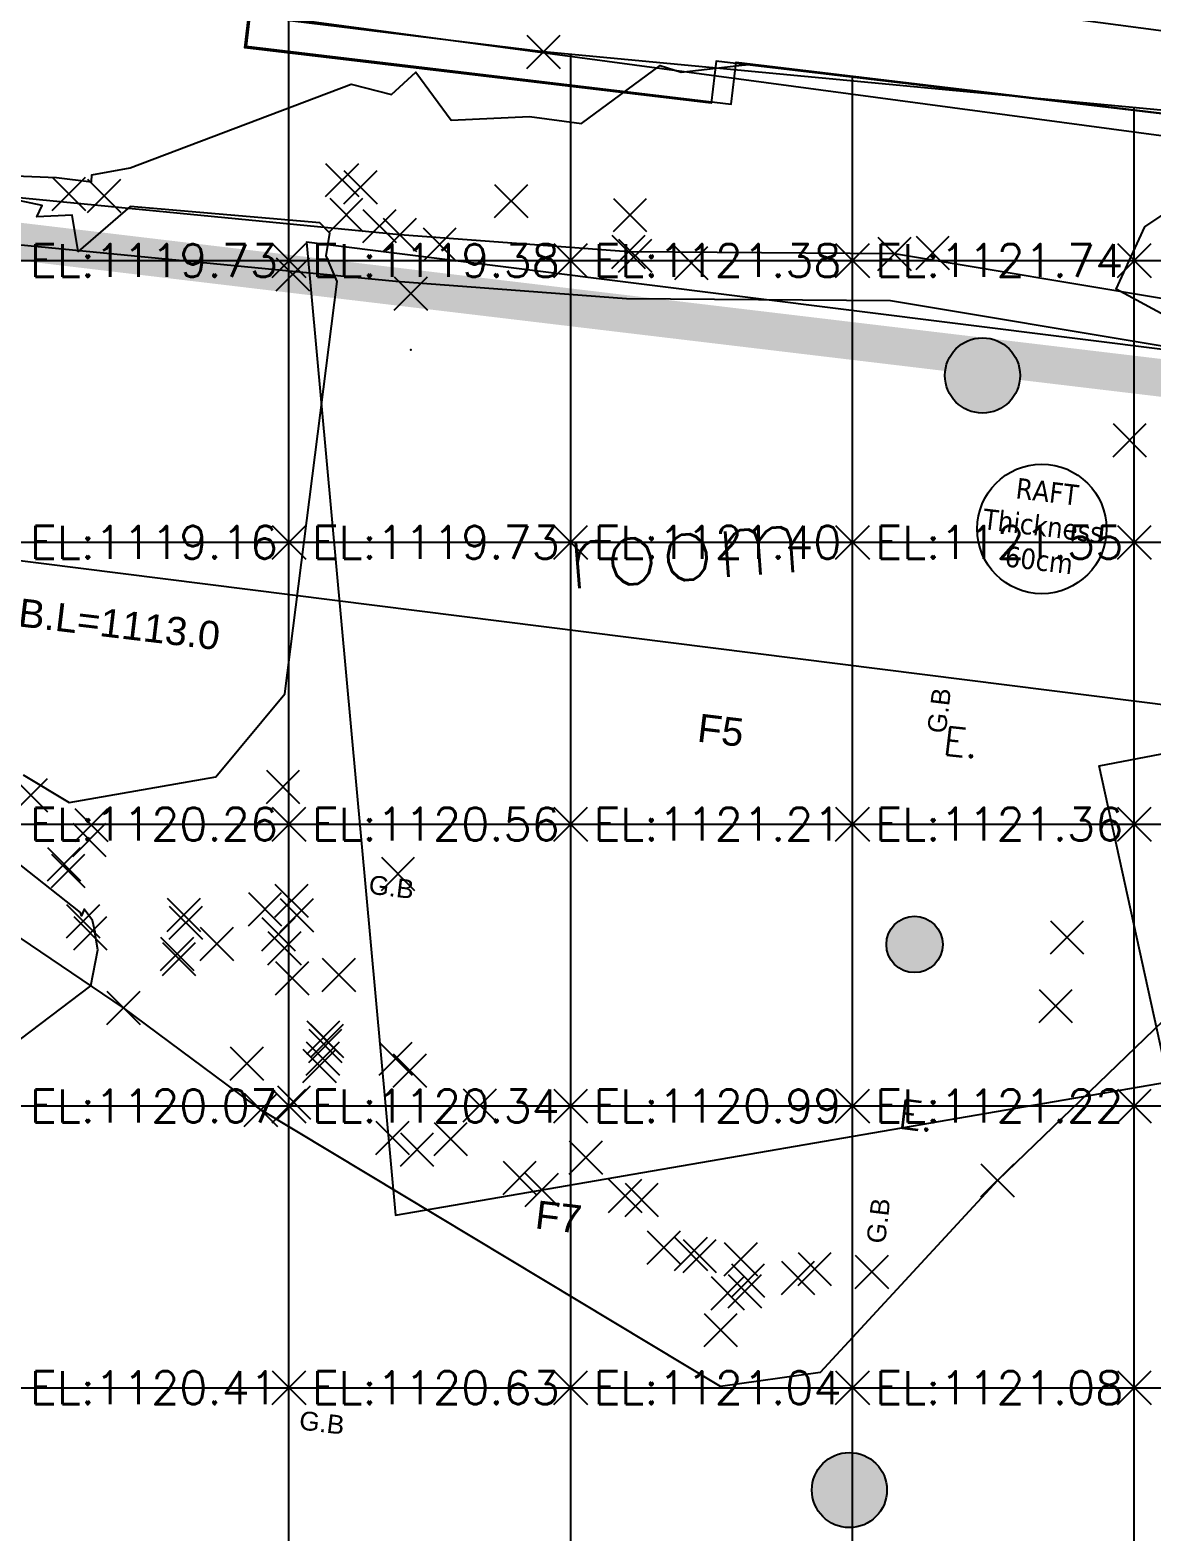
# Model space of a CAD drawing. Header units: metres. Extents: x -212 to 353974, y -37 to 356021.
# Drawn here: x 353779.41 to 353791.35, y 355965.51 to 355981.5 of the extents above; entities that cross this region are included whole.
import ezdxf
from ezdxf.enums import TextEntityAlignment as Align

# ---------------------------------------------------------------- set-up
doc = ezdxf.new("R2010")
doc.units = ezdxf.units.M
for name, color, linetype in [('$AUDIT_BAD_LAYER1', 7, 'Continuous'), ('C-TOPO-MAJR', 9, 'Continuous'), ('C-TOPO-MINR', 8, 'Continuous'), ('C-TOPO-TEXT', 7, 'Continuous'), ('S-S-BEARING WALL HATCH UNDER THE GROUND', 250, 'Continuous'), ('S-S-COLUMN', 60, 'Continuous'), ('S-S-COLUMN HATCH', 250, 'Continuous'), ('S-TAGS', 135, 'Continuous'), ('S-TEXT- BEAMS', 7, 'Continuous'), ('S-Text-Col.', 7, 'Continuous'), ('Survey.td2', 7, 'Continuous'), ('V-NODE', 1, 'Continuous')]:
    doc.layers.add(name, color=color, linetype=linetype)
doc.styles.add('ARIAL', font='arial.ttf')
doc.styles.get("Standard").update_dxf_attribs({"font": 'simplex.shx'})
doc.styles.add('Tohama', font='tahoma.ttf')
doc.dimstyles.get("Standard").update_dxf_attribs({"dimtxt": 0.18, "dimasz": 0.18, "dimexe": 0.18, "dimexo": 0.0625, "dimgap": 0.09, "dimtad": 0, "dimtih": 1, "dimtoh": 1, "dimdec": 4, "dimzin": 0, "dimdsep": 46, "dimtxsty": 'Standard', "dimcen": 0.09, "dimadec": 0, "dimazin": 0, "dimtfac": 1, "dimtdec": 4, "dimtofl": 0, "dimtmove": 0, "dimatfit": 3, "dimfxl": 1, "dimtolj": 1, "dimtzin": 0, "dimarcsym": 0})

# ---------------------------------------------------------------- blocks, each defined once
blk = doc.blocks.new('*U1')
at = {"color": 0, "linetype": 'ByBlock', "lineweight": -2, "transparency": 16777216}
for p, q in [((-0.707, -0.707), (0.707, 0.707)), ((-0.707, 0.707), (0.707, -0.707))]:
    blk.add_line(p, q, dxfattribs=at)
blk = doc.blocks.new('*U162', base_point=(353789.7088, 355969.2565, 1120.8953))
at = {"layer": 'V-NODE', "lineweight": -2, "xscale": 0.25, "yscale": 0.25, "zscale": 0.25}
blk.add_blockref('*U1', (353789.7088, 355969.2565, 1120.8953), dxfattribs=at)
blk = doc.blocks.new('*U163', base_point=(353787.7622, 355968.3129, 1120.9529))
at = {"layer": 'V-NODE', "lineweight": -2, "xscale": 0.25, "yscale": 0.25, "zscale": 0.25}
blk.add_blockref('*U1', (353787.7622, 355968.3129, 1120.9529), dxfattribs=at)
blk = doc.blocks.new('*U164', base_point=(353786.8359, 355968.0559, 1120.9242))
at = {"layer": 'V-NODE', "lineweight": -2, "xscale": 0.25, "yscale": 0.25, "zscale": 0.25}
blk.add_blockref('*U1', (353786.8359, 355968.0559, 1120.9242), dxfattribs=at)
blk = doc.blocks.new('*U165', base_point=(353786.4466, 355968.4742, 1120.8117))
at = {"layer": 'V-NODE', "lineweight": -2, "xscale": 0.25, "yscale": 0.25, "zscale": 0.25}
blk.add_blockref('*U1', (353786.4466, 355968.4742, 1120.8117), dxfattribs=at)
blk = doc.blocks.new('*U166', base_point=(353784.8588, 355969.1563, 1120.6909))
at = {"layer": 'V-NODE', "lineweight": -2, "xscale": 0.25, "yscale": 0.25, "zscale": 0.25}
blk.add_blockref('*U1', (353784.8588, 355969.1563, 1120.6909), dxfattribs=at)
blk = doc.blocks.new('*U167', base_point=(353783.5295, 355969.5848, 1120.4859))
at = {"layer": 'V-NODE', "lineweight": -2, "xscale": 0.25, "yscale": 0.25, "zscale": 0.25}
blk.add_blockref('*U1', (353783.5295, 355969.5848, 1120.4859), dxfattribs=at)
blk = doc.blocks.new('*U168', base_point=(353781.8668, 355970.0086, 1120.3134))
at = {"layer": 'V-NODE', "lineweight": -2, "xscale": 0.25, "yscale": 0.25, "zscale": 0.25}
blk.add_blockref('*U1', (353781.8668, 355970.0086, 1120.3134), dxfattribs=at)
blk = doc.blocks.new('*U301', base_point=(353791.1165, 355977.1362, 1121.5201))
at = {"layer": 'V-NODE', "lineweight": -2, "xscale": 0.25, "yscale": 0.25, "zscale": 0.25}
blk.add_blockref('*U1', (353791.1165, 355977.1362, 1121.5201), dxfattribs=at)
blk = doc.blocks.new('*U302', base_point=(353783.4631, 355978.6974, 1121.3623))
at = {"layer": 'V-NODE', "lineweight": -2, "xscale": 0.25, "yscale": 0.25, "zscale": 0.25}
blk.add_blockref('*U1', (353783.4631, 355978.6974, 1121.3623), dxfattribs=at)
blk = doc.blocks.new('*U303', base_point=(353783.4532, 355970.4271, 1120.8051))
at = {"layer": 'V-NODE', "lineweight": -2, "xscale": 0.25, "yscale": 0.25, "zscale": 0.25}
blk.add_blockref('*U1', (353783.4532, 355970.4271, 1120.8051), dxfattribs=at)
blk = doc.blocks.new('*U304', base_point=(353784.1981, 355970.0553, 1120.8847))
at = {"layer": 'V-NODE', "lineweight": -2, "xscale": 0.25, "yscale": 0.25, "zscale": 0.25}
blk.add_blockref('*U1', (353784.1981, 355970.0553, 1120.8847), dxfattribs=at)
blk = doc.blocks.new('*U305', base_point=(353786.7617, 355967.6632, 1121.1907))
at = {"layer": 'V-NODE', "lineweight": -2, "xscale": 0.25, "yscale": 0.25, "zscale": 0.25}
blk.add_blockref('*U1', (353786.7617, 355967.6632, 1121.1907), dxfattribs=at)
blk = doc.blocks.new('*U306', base_point=(353786.9775, 355968.4176, 1121.1381))
at = {"layer": 'V-NODE', "lineweight": -2, "xscale": 0.25, "yscale": 0.25, "zscale": 0.25}
blk.add_blockref('*U1', (353786.9775, 355968.4176, 1121.1381), dxfattribs=at)
blk = doc.blocks.new('*U307', base_point=(353790.328, 355971.1126, 1121.4085))
at = {"layer": 'V-NODE', "lineweight": -2, "xscale": 0.25, "yscale": 0.25, "zscale": 0.25}
blk.add_blockref('*U1', (353790.328, 355971.1126, 1121.4085), dxfattribs=at)
blk = doc.blocks.new('*U308', base_point=(353790.4496, 355971.8436, 1121.405))
at = {"layer": 'V-NODE', "lineweight": -2, "xscale": 0.25, "yscale": 0.25, "zscale": 0.25}
blk.add_blockref('*U1', (353790.4496, 355971.8436, 1121.405), dxfattribs=at)
blk = doc.blocks.new('*U358', base_point=(353779.4175, 355973.3576, 1120.3903))
at = {"layer": 'V-NODE', "lineweight": -2, "xscale": 0.25, "yscale": 0.25, "zscale": 0.25}
blk.add_blockref('*U1', (353779.4175, 355973.3576, 1120.3903), dxfattribs=at)
blk = doc.blocks.new('*U359', base_point=(353780.0399, 355972.882, 1120.37))
at = {"layer": 'V-NODE', "lineweight": -2, "xscale": 0.25, "yscale": 0.25, "zscale": 0.25}
blk.add_blockref('*U1', (353780.0399, 355972.882, 1120.37), dxfattribs=at)
blk = doc.blocks.new('*U360', base_point=(353779.7707, 355972.6229, 1120.3593))
at = {"layer": 'V-NODE', "lineweight": -2, "xscale": 0.25, "yscale": 0.25, "zscale": 0.25}
blk.add_blockref('*U1', (353779.7707, 355972.6229, 1120.3593), dxfattribs=at)
blk = doc.blocks.new('*U361', base_point=(353779.8149, 355972.5517, 1120.5466))
at = {"layer": 'V-NODE', "lineweight": -2, "xscale": 0.25, "yscale": 0.25, "zscale": 0.25}
blk.add_blockref('*U1', (353779.8149, 355972.5517, 1120.5466), dxfattribs=at)
blk = doc.blocks.new('*U362', base_point=(353781.0473, 355972.0834, 1120.633))
at = {"layer": 'V-NODE', "lineweight": -2, "xscale": 0.25, "yscale": 0.25, "zscale": 0.25}
blk.add_blockref('*U1', (353781.0473, 355972.0834, 1120.633), dxfattribs=at)
blk = doc.blocks.new('*U363', base_point=(353781.0669, 355972.0001, 1120.6451))
at = {"layer": 'V-NODE', "lineweight": -2, "xscale": 0.25, "yscale": 0.25, "zscale": 0.25}
blk.add_blockref('*U1', (353781.0669, 355972.0001, 1120.6451), dxfattribs=at)
blk = doc.blocks.new('*U364', base_point=(353780.9763, 355971.6688, 1120.5944))
at = {"layer": 'V-NODE', "lineweight": -2, "xscale": 0.25, "yscale": 0.25, "zscale": 0.25}
blk.add_blockref('*U1', (353780.9763, 355971.6688, 1120.5944), dxfattribs=at)
blk = doc.blocks.new('*U365', base_point=(353780.995, 355971.614, 1120.815))
at = {"layer": 'V-NODE', "lineweight": -2, "xscale": 0.25, "yscale": 0.25, "zscale": 0.25}
blk.add_blockref('*U1', (353780.995, 355971.614, 1120.815), dxfattribs=at)
blk = doc.blocks.new('*U366', base_point=(353781.398, 355971.7739, 1121.0234))
at = {"layer": 'V-NODE', "lineweight": -2, "xscale": 0.25, "yscale": 0.25, "zscale": 0.25}
blk.add_blockref('*U1', (353781.398, 355971.7739, 1121.0234), dxfattribs=at)
blk = doc.blocks.new('*U367', base_point=(353782.1173, 355971.7285, 1121.0079))
at = {"layer": 'V-NODE', "lineweight": -2, "xscale": 0.25, "yscale": 0.25, "zscale": 0.25}
blk.add_blockref('*U1', (353782.1173, 355971.7285, 1121.0079), dxfattribs=at)
blk = doc.blocks.new('*U368', base_point=(353782.1992, 355971.4092, 1121.0203))
at = {"layer": 'V-NODE', "lineweight": -2, "xscale": 0.25, "yscale": 0.25, "zscale": 0.25}
blk.add_blockref('*U1', (353782.1992, 355971.4092, 1121.0203), dxfattribs=at)
blk = doc.blocks.new('*U369', base_point=(353782.2502, 355972.0794, 1121.3386))
at = {"layer": 'V-NODE', "lineweight": -2, "xscale": 0.25, "yscale": 0.25, "zscale": 0.25}
blk.add_blockref('*U1', (353782.2502, 355972.0794, 1121.3386), dxfattribs=at)
blk = doc.blocks.new('*U370', base_point=(353782.1933, 355972.2349, 1121.3231))
at = {"layer": 'V-NODE', "lineweight": -2, "xscale": 0.25, "yscale": 0.25, "zscale": 0.25}
blk.add_blockref('*U1', (353782.1933, 355972.2349, 1121.3231), dxfattribs=at)
blk = doc.blocks.new('*U371', base_point=(353783.13, 355979.4159, 1121.3129))
at = {"layer": 'V-NODE', "lineweight": -2, "xscale": 0.25, "yscale": 0.25, "zscale": 0.25}
blk.add_blockref('*U1', (353783.13, 355979.4159, 1121.3129), dxfattribs=at)
blk = doc.blocks.new('*U372', base_point=(353783.3452, 355979.3233, 1121.2806))
at = {"layer": 'V-NODE', "lineweight": -2, "xscale": 0.25, "yscale": 0.25, "zscale": 0.25}
blk.add_blockref('*U1', (353783.3452, 355979.3233, 1121.2806), dxfattribs=at)
blk = doc.blocks.new('*U373', base_point=(353782.927, 355979.8307, 1121.075))
at = {"layer": 'V-NODE', "lineweight": -2, "xscale": 0.25, "yscale": 0.25, "zscale": 0.25}
blk.add_blockref('*U1', (353782.927, 355979.8307, 1121.075), dxfattribs=at)
blk = doc.blocks.new('*U374', base_point=(353784.5316, 355979.6823, 1121.4349))
at = {"layer": 'V-NODE', "lineweight": -2, "xscale": 0.25, "yscale": 0.25, "zscale": 0.25}
blk.add_blockref('*U1', (353784.5316, 355979.6823, 1121.4349), dxfattribs=at)
blk = doc.blocks.new('*U375', base_point=(353785.7967, 355979.5335, 1121.3993))
at = {"layer": 'V-NODE', "lineweight": -2, "xscale": 0.25, "yscale": 0.25, "zscale": 0.25}
blk.add_blockref('*U1', (353785.7967, 355979.5335, 1121.3993), dxfattribs=at)
blk = doc.blocks.new('*U376', base_point=(353785.7796, 355979.1408, 1121.3865))
at = {"layer": 'V-NODE', "lineweight": -2, "xscale": 0.25, "yscale": 0.25, "zscale": 0.25}
blk.add_blockref('*U1', (353785.7796, 355979.1408, 1121.3865), dxfattribs=at)
blk = doc.blocks.new('*U377', base_point=(353785.8514, 355979.1008, 1121.5898))
at = {"layer": 'V-NODE', "lineweight": -2, "xscale": 0.25, "yscale": 0.25, "zscale": 0.25}
blk.add_blockref('*U1', (353785.8514, 355979.1008, 1121.5898), dxfattribs=at)
blk = doc.blocks.new('*U378', base_point=(353788.6132, 355979.1195, 1121.7705))
at = {"layer": 'V-NODE', "lineweight": -2, "xscale": 0.25, "yscale": 0.25, "zscale": 0.25}
blk.add_blockref('*U1', (353788.6132, 355979.1195, 1121.7705), dxfattribs=at)
blk = doc.blocks.new('*U379', base_point=(353789.0195, 355979.1309, 1121.7933))
at = {"layer": 'V-NODE', "lineweight": -2, "xscale": 0.25, "yscale": 0.25, "zscale": 0.25}
blk.add_blockref('*U1', (353789.0195, 355979.1309, 1121.7933), dxfattribs=at)
blk = doc.blocks.new('*U403', base_point=(353782.7769, 355979.5349, 1120.3696))
at = {"layer": 'V-NODE', "lineweight": -2, "xscale": 0.25, "yscale": 0.25, "zscale": 0.25}
blk.add_blockref('*U1', (353782.7769, 355979.5349, 1120.3696), dxfattribs=at)
blk = doc.blocks.new('*U404', base_point=(353782.7316, 355979.9068, 1120.6809))
at = {"layer": 'V-NODE', "lineweight": -2, "xscale": 0.25, "yscale": 0.25, "zscale": 0.25}
blk.add_blockref('*U1', (353782.7316, 355979.9068, 1120.6809), dxfattribs=at)
blk = doc.blocks.new('*U405', base_point=(353780.1979, 355979.7387, 1120.1325))
at = {"layer": 'V-NODE', "lineweight": -2, "xscale": 0.25, "yscale": 0.25, "zscale": 0.25}
blk.add_blockref('*U1', (353780.1979, 355979.7387, 1120.1325), dxfattribs=at)
blk = doc.blocks.new('*U406', base_point=(353779.8231, 355979.7589, 1120.1591))
at = {"layer": 'V-NODE', "lineweight": -2, "xscale": 0.25, "yscale": 0.25, "zscale": 0.25}
blk.add_blockref('*U1', (353779.8231, 355979.7589, 1120.1591), dxfattribs=at)
blk = doc.blocks.new('*U535', base_point=(353784.8758, 355981.2704, 1118.9039))
at = {"layer": 'V-NODE', "lineweight": -2, "xscale": 0.25, "yscale": 0.25, "zscale": 0.25}
blk.add_blockref('*U1', (353784.8758, 355981.2704, 1118.9039), dxfattribs=at)
blk = doc.blocks.new('*U627', base_point=(353788.3724, 355968.2826, 1120.9362))
at = {"layer": 'V-NODE', "lineweight": -2, "xscale": 0.25, "yscale": 0.25, "zscale": 0.25}
blk.add_blockref('*U1', (353788.3724, 355968.2826, 1120.9362), dxfattribs=at)
blk = doc.blocks.new('*U628', base_point=(353787.5849, 355968.2188, 1120.9424))
at = {"layer": 'V-NODE', "lineweight": -2, "xscale": 0.25, "yscale": 0.25, "zscale": 0.25}
blk.add_blockref('*U1', (353787.5849, 355968.2188, 1120.9424), dxfattribs=at)
blk = doc.blocks.new('*U629', base_point=(353787.0194, 355968.0768, 1120.8978))
at = {"layer": 'V-NODE', "lineweight": -2, "xscale": 0.25, "yscale": 0.25, "zscale": 0.25}
blk.add_blockref('*U1', (353787.0194, 355968.0768, 1120.8978), dxfattribs=at)
blk = doc.blocks.new('*U630', base_point=(353786.1575, 355968.5415, 1120.8046))
at = {"layer": 'V-NODE', "lineweight": -2, "xscale": 0.25, "yscale": 0.25, "zscale": 0.25}
blk.add_blockref('*U1', (353786.1575, 355968.5415, 1120.8046), dxfattribs=at)
blk = doc.blocks.new('*U631', base_point=(353785.7444, 355969.0917, 1120.7266))
at = {"layer": 'V-NODE', "lineweight": -2, "xscale": 0.25, "yscale": 0.25, "zscale": 0.25}
blk.add_blockref('*U1', (353785.7444, 355969.0917, 1120.7266), dxfattribs=at)
blk = doc.blocks.new('*U632', base_point=(353784.6218, 355969.2846, 1120.6812))
at = {"layer": 'V-NODE', "lineweight": -2, "xscale": 0.25, "yscale": 0.25, "zscale": 0.25}
blk.add_blockref('*U1', (353784.6218, 355969.2846, 1120.6812), dxfattribs=at)
blk = doc.blocks.new('*U633', base_point=(353783.2683, 355969.7097, 1120.5256))
at = {"layer": 'V-NODE', "lineweight": -2, "xscale": 0.25, "yscale": 0.25, "zscale": 0.25}
blk.add_blockref('*U1', (353783.2683, 355969.7097, 1120.5256), dxfattribs=at)
blk = doc.blocks.new('*U634', base_point=(353782.2199, 355970.0863, 1120.3348))
at = {"layer": 'V-NODE', "lineweight": -2, "xscale": 0.25, "yscale": 0.25, "zscale": 0.25}
blk.add_blockref('*U1', (353782.2199, 355970.0863, 1120.3348), dxfattribs=at)
blk = doc.blocks.new('*U640', base_point=(353779.9755, 355972.0163, 1119.9362))
at = {"layer": 'V-NODE', "lineweight": -2, "xscale": 0.25, "yscale": 0.25, "zscale": 0.25}
blk.add_blockref('*U1', (353779.9755, 355972.0163, 1119.9362), dxfattribs=at)
blk = doc.blocks.new('*U641', base_point=(353780.0512, 355971.8893, 1119.9655))
at = {"layer": 'V-NODE', "lineweight": -2, "xscale": 0.25, "yscale": 0.25, "zscale": 0.25}
blk.add_blockref('*U1', (353780.0512, 355971.8893, 1119.9655), dxfattribs=at)
blk = doc.blocks.new('*U642', base_point=(353780.4044, 355971.0931, 1120.1186))
at = {"layer": 'V-NODE', "lineweight": -2, "xscale": 0.25, "yscale": 0.25, "zscale": 0.25}
blk.add_blockref('*U1', (353780.4044, 355971.0931, 1120.1186), dxfattribs=at)
blk = doc.blocks.new('*U643', base_point=(353781.7162, 355970.5009, 1120.3627))
at = {"layer": 'V-NODE', "lineweight": -2, "xscale": 0.25, "yscale": 0.25, "zscale": 0.25}
blk.add_blockref('*U1', (353781.7162, 355970.5009, 1120.3627), dxfattribs=at)
blk = doc.blocks.new('*U644', base_point=(353782.4899, 355970.4756, 1120.4969))
at = {"layer": 'V-NODE', "lineweight": -2, "xscale": 0.25, "yscale": 0.25, "zscale": 0.25}
blk.add_blockref('*U1', (353782.4899, 355970.4756, 1120.4969), dxfattribs=at)
blk = doc.blocks.new('*U645', base_point=(353782.553, 355970.6896, 1120.6704))
at = {"layer": 'V-NODE', "lineweight": -2, "xscale": 0.25, "yscale": 0.25, "zscale": 0.25}
blk.add_blockref('*U1', (353782.553, 355970.6896, 1120.6704), dxfattribs=at)
blk = doc.blocks.new('*U646', base_point=(353782.5703, 355970.7412, 1120.6776))
at = {"layer": 'V-NODE', "lineweight": -2, "xscale": 0.25, "yscale": 0.25, "zscale": 0.25}
blk.add_blockref('*U1', (353782.5703, 355970.7412, 1120.6776), dxfattribs=at)
blk = doc.blocks.new('*U647', base_point=(353782.5262, 355970.5541, 1120.729))
at = {"layer": 'V-NODE', "lineweight": -2, "xscale": 0.25, "yscale": 0.25, "zscale": 0.25}
blk.add_blockref('*U1', (353782.5262, 355970.5541, 1120.729), dxfattribs=at)
blk = doc.blocks.new('*U648', base_point=(353782.532, 355970.7779, 1121.1277))
at = {"layer": 'V-NODE', "lineweight": -2, "xscale": 0.25, "yscale": 0.25, "zscale": 0.25}
blk.add_blockref('*U1', (353782.532, 355970.7779, 1121.1277), dxfattribs=at)
blk = doc.blocks.new('*U649', base_point=(353782.6957, 355971.4448, 1121.1124))
at = {"layer": 'V-NODE', "lineweight": -2, "xscale": 0.25, "yscale": 0.25, "zscale": 0.25}
blk.add_blockref('*U1', (353782.6957, 355971.4448, 1121.1124), dxfattribs=at)
blk = doc.blocks.new('*U650', base_point=(353783.3023, 355970.552, 1121.0429))
at = {"layer": 'V-NODE', "lineweight": -2, "xscale": 0.25, "yscale": 0.25, "zscale": 0.25}
blk.add_blockref('*U1', (353783.3023, 355970.552, 1121.0429), dxfattribs=at)
blk = doc.blocks.new('*U651', base_point=(353783.8879, 355969.6977, 1120.8075))
at = {"layer": 'V-NODE', "lineweight": -2, "xscale": 0.25, "yscale": 0.25, "zscale": 0.25}
blk.add_blockref('*U1', (353783.8879, 355969.6977, 1120.8075), dxfattribs=at)
blk = doc.blocks.new('*U652', base_point=(353785.3259, 355969.5004, 1120.9546))
at = {"layer": 'V-NODE', "lineweight": -2, "xscale": 0.25, "yscale": 0.25, "zscale": 0.25}
blk.add_blockref('*U1', (353785.3259, 355969.5004, 1120.9546), dxfattribs=at)
blk = doc.blocks.new('*U653', base_point=(353785.9208, 355969.0502, 1121.06))
at = {"layer": 'V-NODE', "lineweight": -2, "xscale": 0.25, "yscale": 0.25, "zscale": 0.25}
blk.add_blockref('*U1', (353785.9208, 355969.0502, 1121.06), dxfattribs=at)
blk = doc.blocks.new('*U654', base_point=(353786.5388, 355968.4512, 1121.0786))
at = {"layer": 'V-NODE', "lineweight": -2, "xscale": 0.25, "yscale": 0.25, "zscale": 0.25}
blk.add_blockref('*U1', (353786.5388, 355968.4512, 1121.0786), dxfattribs=at)
blk = doc.blocks.new('*U655', base_point=(353787.0532, 355968.1905, 1121.1134))
at = {"layer": 'V-NODE', "lineweight": -2, "xscale": 0.25, "yscale": 0.25, "zscale": 0.25}
blk.add_blockref('*U1', (353787.0532, 355968.1905, 1121.1134), dxfattribs=at)
blk = doc.blocks.new('*U668', base_point=(353786.4494, 355979.0223, 1121.6471))
at = {"layer": 'V-NODE', "lineweight": -2, "xscale": 0.25, "yscale": 0.25, "zscale": 0.25}
blk.add_blockref('*U1', (353786.4494, 355979.0223, 1121.6471), dxfattribs=at)
blk = doc.blocks.new('*U669', base_point=(353783.7706, 355979.2202, 1121.3699))
at = {"layer": 'V-NODE', "lineweight": -2, "xscale": 0.25, "yscale": 0.25, "zscale": 0.25}
blk.add_blockref('*U1', (353783.7706, 355979.2202, 1121.3699), dxfattribs=at)
blk = doc.blocks.new('*U670', base_point=(353783.3263, 355972.5202, 1121.0811))
at = {"layer": 'V-NODE', "lineweight": -2, "xscale": 0.25, "yscale": 0.25, "zscale": 0.25}
blk.add_blockref('*U1', (353783.3263, 355972.5202, 1121.0811), dxfattribs=at)
blk = doc.blocks.new('*U829', base_point=(353782.2063, 355978.9014, 1119.1758))
at = {"layer": 'V-NODE', "lineweight": -2, "xscale": 0.25, "yscale": 0.25, "zscale": 0.25}
blk.add_blockref('*U1', (353782.2063, 355978.9014, 1119.1758), dxfattribs=at)
blk = doc.blocks.new('*U830', base_point=(353782.1024, 355973.4466, 1120.1823))
at = {"layer": 'V-NODE', "lineweight": -2, "xscale": 0.25, "yscale": 0.25, "zscale": 0.25}
blk.add_blockref('*U1', (353782.1024, 355973.4466, 1120.1823), dxfattribs=at)
blk = doc.blocks.new('*U831', base_point=(353781.9104, 355972.1444, 1120.8426))
at = {"layer": 'V-NODE', "lineweight": -2, "xscale": 0.25, "yscale": 0.25, "zscale": 0.25}
blk.add_blockref('*U1', (353781.9104, 355972.1444, 1120.8426), dxfattribs=at)
blk = doc.blocks.new('*U832', base_point=(353782.0539, 355971.877, 1120.8657))
at = {"layer": 'V-NODE', "lineweight": -2, "xscale": 0.25, "yscale": 0.25, "zscale": 0.25}
blk.add_blockref('*U1', (353782.0539, 355971.877, 1120.8657), dxfattribs=at)
blk = doc.blocks.new('*U833', base_point=(353780.0618, 355973.0392, 1120.2188))
at = {"layer": 'V-NODE', "lineweight": -2, "xscale": 0.25, "yscale": 0.25, "zscale": 0.25}
blk.add_blockref('*U1', (353780.0618, 355973.0392, 1120.2188), dxfattribs=at)
blk = doc.blocks.new('*D1154')
at = {"color": 0, "lineweight": -2, "transparency": 16777216}
for p, q in [((353768.577, 355983.515), (353768.739, 355984.723)), ((353768.894, 355984.521), (353782.915, 355982.639)), ((353799.116, 355980.465), (353785.095, 355982.347)), ((353799.156, 355979.41), (353799.318, 355980.619))]:
    blk.add_line(p, q, dxfattribs=at)
at = {"color": 0, "transparency": 16777216}
for points in [[(353768.898, 355984.551), (353768.89, 355984.491), (353768.715, 355984.545)], [(353799.12, 355980.494), (353799.112, 355980.435), (353799.294, 355980.441)]]:
    blk.add_solid(points, dxfattribs=at)
at = {"color": 0, "transparency": 16777216, "insert": (353784.005, 355982.493), "char_height": 0.5, "attachment_point": 5}
blk.add_mtext('\\A1;30.85', dxfattribs=at)

msp = doc.modelspace()

# ---------------------------------------------------------------- hatches: boundary and pattern name
at = {"layer": 'S-S-BEARING WALL HATCH UNDER THE GROUND'}
h = msp.add_hatch(color=256, dxfattribs=at)
h.dxf.hatch_style = 1
h.paths.add_polyline_path([(353771.72375, 355980.35673), (353771.38934, 355980.39665), (353771.67632, 355979.95954), (353796.59951, 355976.98376), (353796.64694, 355977.38094)])
at = {"layer": 'S-S-COLUMN HATCH'}
h = msp.add_hatch(color=256, dxfattribs=at)
h.dxf.hatch_style = 1
edge = h.paths.add_edge_path()
edge.add_arc((353789.54953, 355977.82551), 0.4, -6.808782, 353.191218)
h = msp.add_hatch(color=256, dxfattribs=at)
h.dxf.hatch_style = 1
edge = h.paths.add_edge_path()
edge.add_arc((353789.54953, 355977.82551), 0.4, -6.808782, 353.191218)
h = msp.add_hatch(color=256, dxfattribs=at)
h.dxf.hatch_style = 1
edge = h.paths.add_edge_path()
edge.add_arc((353788.82633, 355971.76848), 0.3, -6.808782, 353.191218)
h = msp.add_hatch(color=256, dxfattribs=at)
h.dxf.hatch_style = 1
edge = h.paths.add_edge_path()
edge.add_arc((353788.13277, 355965.95969), 0.4, -6.808782, 353.191218)
h = msp.add_hatch(color=256, dxfattribs=at)
h.dxf.hatch_style = 1
edge = h.paths.add_edge_path()
edge.add_arc((353788.13277, 355965.95969), 0.4, -6.808782, 353.191218)

# ---------------------------------------------------------------- linework, layer by layer
at = {"color": 7, "true_color": 0xffffff}
for p, q in [((353782.16579, 355916.04908, 1117.65392), (353782.16579, 355981.60279, 1121.74206)), ((353785.16579, 355915.98249, 1117.64977), (353785.16579, 355981.24304, 1121.71962)), ((353788.16579, 355916.04908, 1117.65392), (353788.16579, 355980.9993, 1121.70442)), ((353791.16579, 355916.04908, 1117.65392), (353791.16579, 355980.6761, 1121.68427)), ((353754.46508, 355979.04908, 1112.31784), (353814.51346, 355979.04908, 1130.32772)), ((353752.12202, 355976.04908, 1111.61511), (353814.40461, 355976.04908, 1130.29508)), ((353764.16579, 355973.04908, 1115.22731), (353814.40461, 355973.04908, 1130.29508)), ((353765.12415, 355970.04908, 1115.51474), (353814.51346, 355970.04908, 1130.32772)), ((353765.47411, 355967.04908, 1115.6197), (353814.51346, 355967.04908, 1130.32772))]:
    msp.add_line(p, q, dxfattribs=at)
at = {"color": 9, "true_color": 0xc7c8ca, "elevation": 1121.5572}
msp.add_lwpolyline([(353795.84444, 355970.11144), (353792.93814, 355972.36579), (353789.7088, 355969.25654), (353787.8199, 355967.21122), (353786.76171, 355967.0632), (353781.86679, 355970.00857), (353780.40443, 355971.09315), (353777.19864, 355973.26056), (353776.62342, 355975.49604), (353772.70268, 355978.02691), (353768.67199, 355981.12612), (353766.37168, 355982.89484), (353767.31619, 355985.56141), (353767.6776, 355986.1936), (353768.99011, 355986.78679), (353771.88404, 355987.32014), (353784.02809, 355987.0089), (353799.04164, 355985.14793)], dxfattribs=at)
at = {"color": 3, "elevation": 1121.9243}
msp.add_lwpolyline([(353806.75853, 355980.67837), (353806.63428, 355979.02341), (353800.01805, 355980.20363), (353795.01386, 355980.31251), (353784.87576, 355981.27044), (353774.83613, 355982.5017), (353770.94165, 355983.60497), (353769.06983, 355984.80835), (353772.91826, 355984.87629), (353806.75853, 355980.67837)], dxfattribs=at)
at = {"color": 51, "true_color": 0xf7f281, "elevation": 1123.4685}
for points in [[(353803.33824, 355977.11208), (353797.36316, 355977.88831), (353795.01035, 355977.949), (353791.48461, 355978.13326), (353788.5699, 355978.61981), (353785.759, 355978.6409), (353783.3024, 355978.82511), (353775.46241, 355979.58564), (353774.57662, 355980.17493), (353773.38913, 355980.86815), (353772.92034, 355981.10061), (353771.27701, 355982.18278), (353769.26464, 355982.66495), (353767.12569, 355983.0825), (353767.65745, 355984.71298)], [(353803.40265, 355977.60791), (353797.40192, 355978.38748), (353795.02985, 355978.44866), (353791.539, 355978.6311), (353788.61321, 355979.1195), (353785.77959, 355979.14076), (353783.34523, 355979.3233), (353775.6352, 355980.07123), (353774.84136, 355980.59935), (353773.62651, 355981.30854), (353773.16983, 355981.535), (353771.47877, 355982.64859), (353769.37084, 355983.15366), (353768.01616, 355983.41811), (353768.28696, 355983.76908)]]:
    msp.add_lwpolyline(points, dxfattribs=at)
at = {"color": 55}
msp.add_lwpolyline([(353768.56851, 355983.45266), (353799.14784, 355979.34834), (353798.34313, 355973.45211), (353767.83345, 355977.29633), (353768.56851, 355983.45266)], dxfattribs=at)
at = {"color": 2}
msp.add_lwpolyline([(353792.87108, 355980.44246), (353786.71399, 355981.17111), (353786.66111, 355980.72423), (353781.69571, 355981.31186), (353781.7486, 355981.75874), (353775.59152, 355982.4874), (353775.53863, 355982.04051), (353774.54555, 355982.15804), (353774.59844, 355982.60492), (353768.44135, 355983.33358), (353761.89702, 355981.64095), (353758.78073, 355982.00974), (353752.29235, 355977.48834), (353751.71067, 355972.57318), (353744.55146, 355970.09395), (353739.7531, 355969.1001), (353745.31184, 355942.06542), (353747.46355, 355938.04618)], dxfattribs=at)
at = {"color": 7, "true_color": 0xffffff, "flags": 128}
msp.add_lwpolyline([(353768.65595, 355983.34151), (353774.61368, 355982.63016), (353774.56033, 355982.18333), (353775.75188, 355982.04106), (353775.80523, 355982.48789), (353781.76296, 355981.77655), (353781.70961, 355981.32972), (353786.87298, 355980.71322), (353786.92633, 355981.16005), (353792.88407, 355980.44871), (353792.83072, 355980.00188), (353799.03669, 355979.2609), (353797.71438, 355968.08753), (353798.89432, 355967.94665), (353797.59627, 355957.07501), (353796.40472, 355957.21728), (353796.09282, 355954.48497), (353797.02196, 355954.37376), (353796.31065, 355948.41629), (353795.36734, 355948.52892), (353795.01167, 355945.55005), (353795.97837, 355945.43438), (353795.24364, 355939.47969)], dxfattribs=at)
at = {"color": 5, "elevation": 1121.5201}
msp.add_lwpolyline([(353791.63463, 355978.07901), (353782.35411, 355979.24449), (353783.30077, 355968.88581), (353791.52818, 355970.30484), (353790.79233, 355973.67052), (353794.66636, 355974.41084)], close=True, dxfattribs=at)
at = {"layer": 'C-TOPO-MAJR', "color": 9, "linetype": 'Continuous', "lineweight": -3, "elevation": 1120, "flags": 128}
for points in [[(353779.33735, 355973.57385), (353779.8242, 355973.27765), (353781.38862, 355973.55412), (353782.12122, 355974.43459), (353782.68005, 355978.8245), (353782.56254, 355979.09982), (353782.60024, 355979.33877), (353782.49396, 355979.45196), (353780.47606, 355979.62274), (353779.92047, 355979.14509), (353779.85836, 355979.53255), (353779.48093, 355979.5145), (353779.53909, 355979.63438), (353777.75916, 355980.01172), (353779.6891, 355979.9322), (353780.06191, 355979.88605), (353780.0661, 355979.96125), (353780.47447, 355980.03447), (353782.82835, 355980.92541), (353783.25692, 355980.81747), (353783.51734, 355981.05263), (353783.89193, 355980.54355), (353784.72674, 355980.58264), (353785.2803, 355980.50747), (353786.1172, 355981.12645), (353786.34087, 355981.05421), (353786.98734, 355981.12902), (353787.10188, 355981.1401)], [(353778.87691, 355970.43761), (353780.05699, 355971.32799), (353780.13079, 355971.70988), (353780.10195, 355971.8772), (353780.10268, 355971.89933), (353780.07364, 355972.02244), (353779.98497, 355972.14362), (353779.95871, 355972.07226), (353779.94462, 355972.10777), (353779.0785, 355972.79452)]]:
    msp.add_lwpolyline(points, dxfattribs=at)
at = {"layer": 'C-TOPO-MINR', "color": 8, "linetype": 'Continuous', "lineweight": -3, "elevation": 1122, "flags": 128}
msp.add_lwpolyline([(353791.49219, 355978.46546), (353790.97365, 355978.74325), (353791.27818, 355979.40648), (353791.78248, 355979.743)], dxfattribs=at)
at = {"layer": 'C-TOPO-TEXT', "color": 6, "linetype": 'Continuous', "lineweight": -3}
for p, q in [((353781.98618, 355978.86947, 1119.3826), (353782.34539, 355979.22868, 1119.3826)), ((353781.98618, 355979.22868, 1119.3826), (353782.34539, 355978.86947, 1119.3826)), ((353784.98618, 355978.86947, 1121.38033), (353785.34539, 355979.22868, 1121.38033)), ((353784.98618, 355979.22868, 1121.38033), (353785.34539, 355978.86947, 1121.38033)), ((353787.98618, 355978.86947, 1121.73554), (353788.34539, 355979.22868, 1121.73554)), ((353787.98618, 355979.22868, 1121.73554), (353788.34539, 355978.86947, 1121.73554)), ((353790.98618, 355978.86947, 1122.00501), (353791.34539, 355979.22868, 1122.00501)), ((353790.98618, 355979.22868, 1122.00501), (353791.34539, 355978.86947, 1122.00501)), ((353781.98618, 355975.86947, 1119.72565), (353782.34539, 355976.22868, 1119.72565)), ((353781.98618, 355976.22868, 1119.72565), (353782.34539, 355975.86947, 1119.72565)), ((353784.98618, 355975.86947, 1121.39571), (353785.34539, 355976.22868, 1121.39571)), ((353784.98618, 355976.22868, 1121.39571), (353785.34539, 355975.86947, 1121.39571)), ((353787.98618, 355975.86947, 1121.54578), (353788.34539, 355976.22868, 1121.54578)), ((353787.98618, 355976.22868, 1121.54578), (353788.34539, 355975.86947, 1121.54578)), ((353790.98618, 355975.86947, 1121.51354), (353791.34539, 355976.22868, 1121.51354)), ((353790.98618, 355976.22868, 1121.51354), (353791.34539, 355975.86947, 1121.51354)), ((353781.98618, 355972.86947, 1120.55734), (353782.34539, 355973.22868, 1120.55734)), ((353781.98618, 355973.22868, 1120.55734), (353782.34539, 355972.86947, 1120.55734)), ((353784.98618, 355972.86947, 1121.20862), (353785.34539, 355973.22868, 1121.20862)), ((353784.98618, 355973.22868, 1121.20862), (353785.34539, 355972.86947, 1121.20862)), ((353787.98618, 355972.86947, 1121.3628), (353788.34539, 355973.22868, 1121.3628)), ((353787.98618, 355973.22868, 1121.3628), (353788.34539, 355972.86947, 1121.3628)), ((353790.98618, 355972.86947, 1121.48298), (353791.34539, 355973.22868, 1121.48298)), ((353790.98618, 355973.22868, 1121.48298), (353791.34539, 355972.86947, 1121.48298)), ((353781.98618, 355969.86947, 1120.33683), (353782.34539, 355970.22868, 1120.33683)), ((353781.98618, 355970.22868, 1120.33683), (353782.34539, 355969.86947, 1120.33683)), ((353784.98618, 355969.86947, 1120.98831), (353785.34539, 355970.22868, 1120.98831)), ((353784.98618, 355970.22868, 1120.98831), (353785.34539, 355969.86947, 1120.98831)), ((353787.98618, 355969.86947, 1121.2222), (353788.34539, 355970.22868, 1121.2222)), ((353787.98618, 355970.22868, 1121.2222), (353788.34539, 355969.86947, 1121.2222)), ((353790.98618, 355969.86947, 1121.15319), (353791.34539, 355970.22868, 1121.15319)), ((353790.98618, 355970.22868, 1121.15319), (353791.34539, 355969.86947, 1121.15319)), ((353781.98618, 355966.86947, 1120.63366), (353782.34539, 355967.22868, 1120.63366)), ((353781.98618, 355967.22868, 1120.63366), (353782.34539, 355966.86947, 1120.63366)), ((353784.98618, 355966.86947, 1121.0384), (353785.34539, 355967.22868, 1121.0384)), ((353784.98618, 355967.22868, 1121.0384), (353785.34539, 355966.86947, 1121.0384)), ((353787.98618, 355966.86947, 1121.08379), (353788.34539, 355967.22868, 1121.08379)), ((353787.98618, 355967.22868, 1121.08379), (353788.34539, 355966.86947, 1121.08379)), ((353790.98618, 355966.86947, 1121.12848), (353791.34539, 355967.22868, 1121.12848)), ((353790.98618, 355967.22868, 1121.12848), (353791.34539, 355966.86947, 1121.12848))]:
    msp.add_line(p, q, dxfattribs=at)
at = {"layer": 'S-S-COLUMN'}
for centre, radius in [((353789.54953, 355977.82551), 0.4), ((353789.54953, 355977.82551), 0.4), ((353788.82633, 355971.76848), 0.3), ((353788.13277, 355965.95969), 0.4), ((353788.13277, 355965.95969), 0.4)]:
    msp.add_circle(centre, radius, dxfattribs=at)
at = {"layer": 'S-TAGS', "ltscale": 0.05}
msp.add_circle((353790.18107, 355976.19146), 0.68901, dxfattribs=at)
at = {"layer": 'Survey.td2'}
for p in [(353784.87576, 355981.27044, 1118.9039), (353782.73161, 355979.90679, 1120.6809), (353779.82315, 355979.7589, 1120.1591), (353780.19794, 355979.73874, 1120.1325), (353782.92698, 355979.83069, 1121.075), (353784.53163, 355979.68229, 1121.4349), (353782.77688, 355979.53492, 1120.3696), (353785.79667, 355979.53346, 1121.3993), (353783.13003, 355979.41593, 1121.3129), (353783.34523, 355979.3233, 1121.2806), (353783.77061, 355979.2202, 1121.3699), (353785.77959, 355979.14076, 1121.3865), (353785.85143, 355979.10082, 1121.5898), (353788.61321, 355979.1195, 1121.7705), (353789.01953, 355979.13091, 1121.7933), (353782.20632, 355978.90138, 1119.1758), (353786.44941, 355979.02231, 1121.6471), (353783.46311, 355978.09736, 1121.36235), (353791.1165, 355977.13622, 1121.5201), (353782.10236, 355973.44659, 1120.1823), (353779.41747, 355973.35759, 1120.3903), (353780.06177, 355973.03922, 1120.2188), (353780.03986, 355972.88197, 1120.37), (353779.77072, 355972.62286, 1120.3593), (353779.81488, 355972.55166, 1120.5466), (353783.32629, 355972.52021, 1121.0811), (353782.1933, 355972.23486, 1121.3231), (353779.97548, 355972.01634, 1119.9362), (353781.04727, 355972.08336, 1120.633), (353781.91044, 355972.14438, 1120.8426), (353782.25017, 355972.07936, 1121.3386), (353780.05116, 355971.88926, 1119.9655), (353781.06689, 355972.00009, 1120.6451), (353782.05395, 355971.87701, 1120.8657), (353781.39797, 355971.77395, 1121.0234), (353782.11733, 355971.72846, 1121.0079), (353790.44964, 355971.84361, 1121.405), (353780.97633, 355971.6688, 1120.5944), (353780.99504, 355971.61401, 1120.8153), (353782.19921, 355971.40919, 1121.0203), (353782.69567, 355971.44478, 1121.1124), (353780.40443, 355971.09315, 1120.1186), (353790.32796, 355971.11259, 1121.4085), (353782.53197, 355970.77791, 1121.1277), (353782.57032, 355970.74117, 1120.6776), (353782.55298, 355970.68962, 1120.6704), (353781.71623, 355970.50087, 1120.3627), (353782.48991, 355970.47557, 1120.4969), (353782.52621, 355970.55406, 1120.729), (353783.30227, 355970.55204, 1121.0429), (353783.45322, 355970.42714, 1120.8051), (353781.86679, 355970.00857, 1120.3134), (353782.2199, 355970.08631, 1120.3348), (353784.19806, 355970.05534, 1120.8847), (353783.26834, 355969.70968, 1120.5256), (353783.88787, 355969.69765, 1120.8075), (353783.5295, 355969.58485, 1120.4859), (353785.32586, 355969.50037, 1120.9546), (353784.62176, 355969.28458, 1120.6812), (353784.85881, 355969.15635, 1120.6909), (353789.7088, 355969.25654, 1120.8953), (353785.74443, 355969.09171, 1120.7266), (353785.92083, 355969.05025, 1121.06), (353786.15748, 355968.54149, 1120.8046), (353786.44665, 355968.47417, 1120.8117), (353786.53875, 355968.45117, 1121.0786), (353786.97754, 355968.41761, 1121.1381), (353787.05322, 355968.1905, 1121.1134), (353787.58488, 355968.2188, 1120.9424), (353787.76223, 355968.31285, 1120.9529), (353788.37238, 355968.28264, 1120.9362), (353786.83589, 355968.05591, 1120.9242), (353787.01936, 355968.07685, 1120.8978), (353786.76171, 355967.6632, 1121.1907)]:
    msp.add_point(p, dxfattribs=at)

# ---------------------------------------------------------------- block references
at = {"layer": 'V-NODE'}
for name, p in [('*U535', (353784.8758, 355981.2704, 1118.9039)), ('*U404', (353782.7316, 355979.9068, 1120.6809)), ('*U373', (353782.927, 355979.8307, 1121.075)), ('*U406', (353779.8231, 355979.7589, 1120.1591)), ('*U405', (353780.1979, 355979.7387, 1120.1325)), ('*U374', (353784.5316, 355979.6823, 1121.4349)), ('*U403', (353782.7769, 355979.5349, 1120.3696)), ('*U375', (353785.7967, 355979.5335, 1121.3993)), ('*U371', (353783.13, 355979.4159, 1121.3129)), ('*U372', (353783.3452, 355979.3233, 1121.2806)), ('*U669', (353783.7706, 355979.2202, 1121.3699)), ('*U376', (353785.7796, 355979.1408, 1121.3865)), ('*U377', (353785.8514, 355979.1008, 1121.5898)), ('*U378', (353788.6132, 355979.1195, 1121.7705)), ('*U379', (353789.0195, 355979.1309, 1121.7933)), ('*U829', (353782.2063, 355978.9014, 1119.1758)), ('*U668', (353786.4494, 355979.0223, 1121.6471)), ('*U302', (353783.4631, 355978.6974, 1121.3623)), ('*U301', (353791.1165, 355977.1362, 1121.5201)), ('*U830', (353782.1024, 355973.4466, 1120.1823)), ('*U358', (353779.4175, 355973.3576, 1120.3903)), ('*U833', (353780.0618, 355973.0392, 1120.2188)), ('*U359', (353780.0399, 355972.882, 1120.37)), ('*U360', (353779.7707, 355972.6229, 1120.3593)), ('*U361', (353779.8149, 355972.5517, 1120.5466)), ('*U670', (353783.3263, 355972.5202, 1121.0811)), ('*U370', (353782.1933, 355972.2349, 1121.3231)), ('*U640', (353779.9755, 355972.0163, 1119.9362)), ('*U362', (353781.0473, 355972.0834, 1120.633)), ('*U363', (353781.0669, 355972.0001, 1120.6451)), ('*U831', (353781.9104, 355972.1444, 1120.8426)), ('*U369', (353782.2502, 355972.0794, 1121.3386)), ('*U641', (353780.0512, 355971.8893, 1119.9655)), ('*U832', (353782.0539, 355971.877, 1120.8657)), ('*U308', (353790.4496, 355971.8436, 1121.405)), ('*U366', (353781.398, 355971.7739, 1121.0234)), ('*U367', (353782.1173, 355971.7285, 1121.0079)), ('*U364', (353780.9763, 355971.6688, 1120.5944)), ('*U365', (353780.995, 355971.614, 1120.8153)), ('*U368', (353782.1992, 355971.4092, 1121.0203)), ('*U649', (353782.6957, 355971.4448, 1121.1124)), ('*U642', (353780.4044, 355971.0931, 1120.1186)), ('*U307', (353790.328, 355971.1126, 1121.4085)), ('*U648', (353782.532, 355970.7779, 1121.1277)), ('*U646', (353782.5703, 355970.7412, 1120.6776)), ('*U647', (353782.5262, 355970.5541, 1120.729)), ('*U645', (353782.553, 355970.6896, 1120.6704)), ('*U650', (353783.3023, 355970.552, 1121.0429)), ('*U643', (353781.7162, 355970.5009, 1120.3627)), ('*U644', (353782.4899, 355970.4756, 1120.4969)), ('*U303', (353783.4532, 355970.4271, 1120.8051)), ('*U634', (353782.2199, 355970.0863, 1120.3348)), ('*U168', (353781.8668, 355970.0086, 1120.3134)), ('*U304', (353784.1981, 355970.0553, 1120.8847)), ('*U633', (353783.2683, 355969.7097, 1120.5256)), ('*U651', (353783.8879, 355969.6977, 1120.8075)), ('*U167', (353783.5295, 355969.5848, 1120.4859)), ('*U652', (353785.3259, 355969.5004, 1120.9546)), ('*U632', (353784.6218, 355969.2846, 1120.6812)), ('*U166', (353784.8588, 355969.1563, 1120.6909)), ('*U162', (353789.7088, 355969.2565, 1120.8953)), ('*U631', (353785.7444, 355969.0917, 1120.7266)), ('*U653', (353785.9208, 355969.0502, 1121.06)), ('*U630', (353786.1575, 355968.5415, 1120.8046)), ('*U165', (353786.4466, 355968.4742, 1120.8117)), ('*U654', (353786.5388, 355968.4512, 1121.0786)), ('*U306', (353786.9775, 355968.4176, 1121.1381)), ('*U655', (353787.0532, 355968.1905, 1121.1134)), ('*U628', (353787.5849, 355968.2188, 1120.9424)), ('*U163', (353787.7622, 355968.3129, 1120.9529)), ('*U627', (353788.3724, 355968.2826, 1120.9362)), ('*U164', (353786.8359, 355968.0559, 1120.9242)), ('*U629', (353787.0194, 355968.0768, 1120.8978)), ('*U305', (353786.7617, 355967.6632, 1121.1907))]:
    msp.add_blockref(name, p, dxfattribs=at)

# ---------------------------------------------------------------- texts
at = {"layer": '$AUDIT_BAD_LAYER1'}
for p in [(353789.30248, 355973.77144, 0), (353788.82825, 355969.79961, 0)]:
    msp.add_text('E.', height=0.300003, rotation=353.191218, dxfattribs=at).set_placement(p, align=Align.CENTER)
at = {"color": 5}
msp.add_text('room', height=0.728237, rotation=4.309468, dxfattribs=at).set_placement((353785.13356, 355975.55194))
at = {"layer": 'C-TOPO-TEXT', "color": 7, "linetype": 'Continuous', "lineweight": -3, "char_height": 0.35, "attachment_point": 4}
for s, insert in [('EL:1119.73', (353779.40889, 355979.04908, 1119.72615)), ('EL:1119.38', (353782.40889, 355979.04908, 1119.3826)), ('EL:1121.38', (353785.40889, 355979.04908, 1121.38033)), ('EL:1121.74', (353788.40889, 355979.04908, 1121.73554)), ('EL:1119.16', (353779.40889, 355976.04908, 1119.16198)), ('EL:1119.73', (353782.40889, 355976.04908, 1119.72565)), ('EL:1121.40', (353785.40889, 355976.04908, 1121.39571)), ('EL:1121.55', (353788.40889, 355976.04908, 1121.54578)), ('EL:1120.26', (353779.40889, 355973.04908, 1120.26106)), ('EL:1120.56', (353782.40889, 355973.04908, 1120.55734)), ('EL:1121.21', (353785.40889, 355973.04908, 1121.20862)), ('EL:1121.36', (353788.40889, 355973.04908, 1121.3628)), ('EL:1120.07', (353779.40889, 355970.04908, 1120.07249)), ('EL:1120.34', (353782.40889, 355970.04908, 1120.33683)), ('EL:1120.99', (353785.40889, 355970.04908, 1120.98831)), ('EL:1121.22', (353788.40889, 355970.04908, 1121.2222)), ('EL:1120.41', (353779.40889, 355967.04908, 1120.40693)), ('EL:1120.63', (353782.40889, 355967.04908, 1120.63366)), ('EL:1121.04', (353785.40889, 355967.04908, 1121.0384)), ('EL:1121.08', (353788.40889, 355967.04908, 1121.08379))]:
    msp.add_mtext(s, dxfattribs=dict(at, insert=insert))
at = {"layer": 'S-TAGS', "ltscale": 0.05, "insert": (353791.07433, 355976.59924), "char_height": 0.2200019, "width": 1.6573346, "attachment_point": 3, "rotation": 353.191218, "style": 'Tohama'}
msp.add_mtext('\\pxqc;RAFT Thickness^J60cm', dxfattribs=at)
at = {"layer": 'S-TEXT- BEAMS', "ltscale": 0.05, "style": 'ARIAL'}
for rotation, p in [(83.191218, (353789.05899, 355974.01913)), (353.191218, (353783.01801, 355972.40843)), (83.191218, (353788.41189, 355968.58812)), (353.191218, (353782.2782, 355966.70587))]:
    msp.add_text('G.B', height=0.200002, rotation=rotation, dxfattribs=at).set_placement(p, align=Align.MIDDLE_LEFT)
at = {"layer": 'S-Text-Col.', "ltscale": 0.05, "style": 'ARIAL'}
for s, height, p in [('F.B.L=1113.0', 0.3000025, (353778.91968, 355975.34925)), ('F5', 0.300003, (353786.51996, 355974.07785)), ('F7', 0.300003, (353784.79343, 355968.89595))]:
    msp.add_text(s, height=height, rotation=353.191218, dxfattribs=at).set_placement(p, align=Align.MIDDLE_LEFT)

# ---------------------------------------------------------------- dimensions: what is measured, and where the dimension line sits
at = {"color": 7}
dim = msp.add_aligned_dim(p1=(353768.56851, 355983.45266), p2=(353799.14784, 355979.34834), distance=1.1022, dimstyle='Standard', override={"dimtxt": 0.5, "dimdec": 2}, dxfattribs=at)
dim.commit()
dim.dimension.update_dxf_attribs({"geometry": '*D1154', "text_midpoint": (353784.00479, 355982.4929, 0.33976)})

doc.saveas('drawing.dxf')
